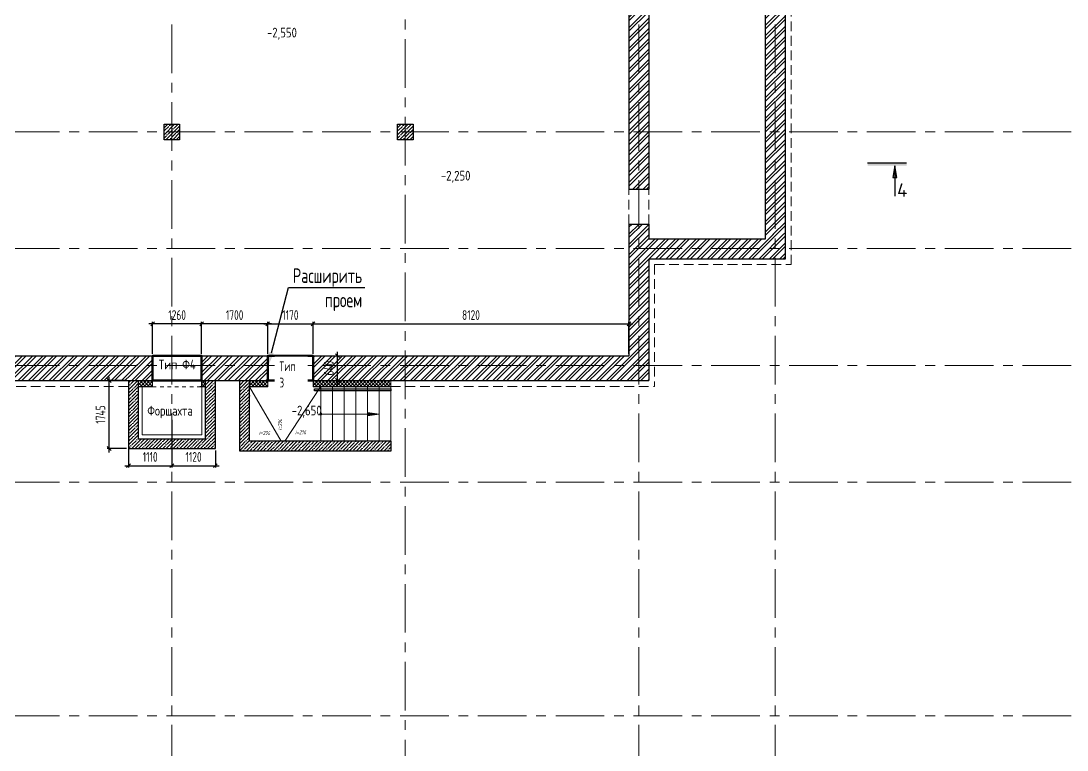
# Model space of a CAD drawing. Header units: millimetres. Extents: x -8428662 to 9409114, y 0 to 249028.
# Drawn here: x -313795 to -286908, y 105692 to 124426 of the extents above; entities that cross this region are included whole.
import ezdxf
from ezdxf import colors
from ezdxf.entities.mleader import LeaderData, LeaderLine
from ezdxf.math import Vec2, Vec3

# ---------------------------------------------------------------- set-up
doc = ezdxf.new("R2010")
doc.units = ezdxf.units.MM
doc.header["$MEASUREMENT"] = 0
for name, pattern in [('CENTER', [2, 1.25, -0.25, 0.25, -0.25]), ('TRATTEGGIATA', [0.75, 0.5, -0.25]), ('Штрих', [6.35, 3.175, -3.175])]:
    doc.linetypes.add(name, pattern=pattern)
doc.layers.get('0').update_dxf_attribs({"color": 250, "lineweight": 9})
for name, color, linetype, lineweight in [('_АР ТЕКСТ', 250, 'Continuous', 25), ('АР_Колонны', 250, 'Continuous', 30), ('АР_Колонны Штрих', 250, 'Continuous', 5), ('АР_Лестницы', 250, 'Continuous', 15), ('АР_Лестницы ограждение', 94, 'Continuous', 25), ('АР_МосжилНии_Стены', 127, 'Continuous', 30), ('АР_Навесной фасад', 147, 'Continuous', 5), ('АР_Оси', 195, 'Continuous', 9), ('АР_Оси размеры', 164, 'Continuous', 9), ('АР_Отметки', 250, 'Continuous', 15), ('АР_Разрезы', 175, 'Continuous', 9), ('АР_Сущ Несущая стена', 216, 'Continuous', 30), ('АР_Штриховка кирпич', 250, 'Continuous', 9), ('АР_Штриховка монолит', 250, 'Continuous', 9), ('Усиление проема', 200, 'Continuous', 50), ('Штриховка', 7, 'Continuous', 5)]:
    doc.layers.add(name, color=color, linetype=linetype, lineweight=lineweight)
doc.layers.add('АР_Таблицы', color=250, linetype='Continuous')
doc.layers.add('Тонкая', color=7, linetype='Continuous')
doc.styles.add('ISOCPEUR', font='isocpeur.ttf', dxfattribs={"width": 0.7})
doc.styles.add('METRO-STYLE', font='isocpeur.ttf', dxfattribs={"width": 0.9, "oblique": 15})
doc.styles.add('Архитект', font='isocpeur.ttf', dxfattribs={"width": 0.8, "oblique": 8})
doc.styles.add('Архитектурный размер', font='isocpeur.ttf', dxfattribs={"width": 0.8, "oblique": 8})
doc.styles.add('ГОСТ 2.304', font='isocpeur.ttf', dxfattribs={"width": 0.7})
doc.dimstyles.new('СПДС', dxfattribs={"dimscale": 100, "dimtxt": 2.5, "dimasz": 2.5, "dimexe": 1.5, "dimexo": 0, "dimgap": 1, "dimtad": 1, "dimdec": 0, "dimrnd": 1, "dimtxsty": 'ГОСТ 2.304', "dimblk": 'OBLIQUE', "dimcen": 2.5, "dimdle": 1.5, "dimadec": 0, "dimazin": 2, "dimtfac": 0.75, "dimtdec": 0, "dimtmove": 1, "dimatfit": 3, "dimfxl": 1, "dimtolj": 1, "dimarcsym": 1})
pattern_1 = [(45, (-1303297.46, 164400.7), (-132.58252, 132.58252), []), (45, (-1303209.07, 164400.7), (-132.58252, 132.58252), [])]
pattern_2 = [(45, (-4745.74, -26.16), (-88.38835, 88.38835), []), (45, (-4657.35, -26.16), (-88.38835, 88.38835), [156.25, -31.25, 0, -31.25])]
pattern_3 = [(45, (-7703.24, -26.16), (-44.194174, 44.194174), []), (135, (-7703.24, -26.16), (-44.194174, -44.194174), [])]

# ---------------------------------------------------------------- blocks, each defined once
blk = doc.blocks.new('_DotSmall')
at = {"color": 0, "linetype": 'ByBlock', "const_width": 0.5}
blk.add_lwpolyline([(-0.0625, 0, 1), (0.0625, 0, 1)], format="xyb", close=True, dxfattribs=at)
blk = doc.blocks.new('A$C60573c2e')
at = {"layer": 'АР_Разрезы', "ltscale": 100}
h = blk.add_hatch(color=5, dxfattribs=at)
h.dxf.hatch_style = 1
h.paths.add_polyline_path([(65884, -9869), (65884, -9799), (66884, -9799), (66884, -9869)])
h.paths.add_polyline_path([(66534, -10170), (66584, -9869), (66584, -10170)])
h.paths.add_polyline_path([(66584, -10170), (66584, -9869), (66634, -10170)])
at = {"layer": 'АР_Разрезы', "color": 5, "lineweight": 25, "ltscale": 100}
for p, q in [((65884, -9799, -2792), (66884, -9799, -2792)), ((66584, -9869, -2792), (66534, -10170, -2792)), ((66634, -10170, -2792), (66584, -9869, -2792)), ((66534, -10170, -2792), (66634, -10170, -2792))]:
    blk.add_line(p, q, dxfattribs=at)
at = {"layer": 'АР_Разрезы', "color": 5, "lineweight": 25, "ltscale": 100, "elevation": -2792}
blk.add_lwpolyline([(66584, -9869), (66584, -10653)], dxfattribs=at)
at = {"layer": 'АР_Разрезы', "color": 5, "lineweight": 25, "ltscale": 100, "insert": (66905, -10319, -2792), "char_height": 350, "width": 583.33, "attachment_point": 3, "style": 'METRO-STYLE'}
blk.add_mtext('{\\Q0;\\W1;4}', dxfattribs=at)
blk = doc.blocks.new('*U21')
h = blk.add_hatch(color=256)
h.dxf.hatch_style = 1
edge = h.paths.add_edge_path()
edge.add_arc((0, 0), 27.6, 359.64, 719.64)
h = blk.add_hatch(color=256)
h.dxf.hatch_style = 1
h.paths.add_polyline_path([(1200, -44), (1200, 44), (1500, 0)])
blk.add_line((1500, 0), (0, 0))
blk.add_lwpolyline([(1200, 44), (1200, -44), (1500, 0), (1200, 44)])
blk.add_circle((0, 0), 27.6)
blk = doc.blocks.new('_Oblique')
at = {"color": 0, "linetype": 'ByBlock', "lineweight": -2}
blk.add_line((-0.5, -0.5), (0.5, 0.5), dxfattribs=at)
blk = doc.blocks.new('*D1510')
at = {"layer": 'АР_Оси размеры', "color": 0, "lineweight": -2, "ltscale": 100, "transparency": 16777216}
for p, q in [((-307453, 115875), (-307453, 116694)), ((-306288, 115875), (-306288, 116694)), ((-307553, 116644), (-306188, 116644))]:
    blk.add_line(p, q, dxfattribs=at)
at = {"layer": 'АР_Оси размеры', "color": 0, "lineweight": -2, "ltscale": 100, "transparency": 16777216, "xscale": 100, "yscale": 100, "zscale": 100, "rotation": 180}
blk.add_blockref('_Oblique', (-307453, 116644), dxfattribs=at)
at = {"layer": 'АР_Оси размеры', "color": 0, "lineweight": -2, "ltscale": 100, "transparency": 16777216, "xscale": 100, "yscale": 100, "zscale": 100}
blk.add_blockref('_Oblique', (-306288, 116644), dxfattribs=at)
at = {"layer": 'АР_Оси размеры', "color": 0, "ltscale": 100, "transparency": 16777216, "insert": (-306870, 116869), "char_height": 250, "attachment_point": 5, "style": 'ГОСТ 2.304'}
blk.add_mtext('\\A1;1170', dxfattribs=at)
blk = doc.blocks.new('*D1511')
at = {"layer": 'АР_Оси размеры', "color": 0, "lineweight": -2, "ltscale": 100, "transparency": 16777216}
for p, q in [((-305656, 115085), (-305656, 115925)), ((-306238, 115825), (-305606, 115825)), ((-306233, 115185), (-305606, 115185))]:
    blk.add_line(p, q, dxfattribs=at)
at = {"layer": 'АР_Оси размеры', "color": 0, "lineweight": -2, "ltscale": 100, "transparency": 16777216, "xscale": 100, "yscale": 100, "zscale": 100}
for p, rotation in [((-305656, 115825), 90), ((-305656, 115185), 270)]:
    blk.add_blockref('_Oblique', p, dxfattribs=dict(at, rotation=rotation))
at = {"layer": 'АР_Оси размеры', "color": 0, "ltscale": 100, "transparency": 16777216, "insert": (-305881, 115505), "char_height": 250, "attachment_point": 5, "rotation": 90, "style": 'ГОСТ 2.304'}
blk.add_mtext('\\A1;640', dxfattribs=at)
blk = doc.blocks.new('*D1520')
at = {"layer": 'АР_Оси размеры', "color": 0, "lineweight": -2, "ltscale": 100, "transparency": 16777216}
for p, q in [((-306288, 115875), (-306288, 116694)), ((-298168, 115875), (-298168, 116694)), ((-306388, 116644), (-298068, 116644))]:
    blk.add_line(p, q, dxfattribs=at)
at = {"layer": 'АР_Оси размеры', "color": 0, "lineweight": -2, "ltscale": 100, "transparency": 16777216, "xscale": 100, "yscale": 100, "zscale": 100, "rotation": 180}
blk.add_blockref('_Oblique', (-306288, 116644), dxfattribs=at)
at = {"layer": 'АР_Оси размеры', "color": 0, "lineweight": -2, "ltscale": 100, "transparency": 16777216, "xscale": 100, "yscale": 100, "zscale": 100}
blk.add_blockref('_Oblique', (-298168, 116644), dxfattribs=at)
at = {"layer": 'АР_Оси размеры', "color": 0, "ltscale": 100, "transparency": 16777216, "insert": (-302228, 116869), "char_height": 250, "attachment_point": 5, "style": 'ГОСТ 2.304'}
blk.add_mtext('\\A1;8120', dxfattribs=at)
blk = doc.blocks.new('*D1528')
at = {"layer": 'АР_Оси размеры', "color": 0, "lineweight": -2, "ltscale": 100, "transparency": 16777216}
for p, q in [((-311078, 115185), (-311576, 115185)), ((-311526, 113341), (-311526, 115285)), ((-311078, 113441), (-311576, 113441))]:
    blk.add_line(p, q, dxfattribs=at)
at = {"layer": 'АР_Оси размеры', "color": 0, "lineweight": -2, "ltscale": 100, "transparency": 16777216, "xscale": 100, "yscale": 100, "zscale": 100}
for p, rotation in [((-311526, 115185), 90), ((-311526, 113441), 270)]:
    blk.add_blockref('_Oblique', p, dxfattribs=dict(at, rotation=rotation))
at = {"layer": 'АР_Оси размеры', "color": 0, "ltscale": 100, "transparency": 16777216, "insert": (-311751, 114313), "char_height": 250, "attachment_point": 5, "rotation": 90, "style": 'ГОСТ 2.304'}
blk.add_mtext('\\A1;1745', dxfattribs=at)
blk = doc.blocks.new('*D1531')
at = {"layer": 'АР_Оси размеры', "color": 0, "lineweight": -2, "ltscale": 100, "transparency": 16777216}
for p, q in [((-311028, 114176), (-311028, 112949)), ((-309918, 113391), (-309918, 112949)), ((-311128, 112999), (-309818, 112999))]:
    blk.add_line(p, q, dxfattribs=at)
at = {"layer": 'АР_Оси размеры', "color": 0, "lineweight": -2, "ltscale": 100, "transparency": 16777216, "xscale": 100, "yscale": 100, "zscale": 100, "rotation": 180}
blk.add_blockref('_Oblique', (-311028, 112999), dxfattribs=at)
at = {"layer": 'АР_Оси размеры', "color": 0, "lineweight": -2, "ltscale": 100, "transparency": 16777216, "xscale": 100, "yscale": 100, "zscale": 100}
blk.add_blockref('_Oblique', (-309918, 112999), dxfattribs=at)
at = {"layer": 'АР_Оси размеры', "color": 0, "ltscale": 100, "transparency": 16777216, "insert": (-310473, 113224), "char_height": 250, "attachment_point": 5, "style": 'ГОСТ 2.304'}
blk.add_mtext('\\A1;1110', dxfattribs=at)
blk = doc.blocks.new('*D1532')
at = {"layer": 'АР_Оси размеры', "color": 0, "lineweight": -2, "ltscale": 100, "transparency": 16777216}
for p, q in [((-309918, 114176), (-309918, 112949)), ((-308798, 113391), (-308798, 112949)), ((-310018, 112999), (-308698, 112999))]:
    blk.add_line(p, q, dxfattribs=at)
at = {"layer": 'АР_Оси размеры', "color": 0, "lineweight": -2, "ltscale": 100, "transparency": 16777216, "xscale": 100, "yscale": 100, "zscale": 100, "rotation": 180}
blk.add_blockref('_Oblique', (-309918, 112999), dxfattribs=at)
at = {"layer": 'АР_Оси размеры', "color": 0, "lineweight": -2, "ltscale": 100, "transparency": 16777216, "xscale": 100, "yscale": 100, "zscale": 100}
blk.add_blockref('_Oblique', (-308798, 112999), dxfattribs=at)
at = {"layer": 'АР_Оси размеры', "color": 0, "ltscale": 100, "transparency": 16777216, "insert": (-309358, 113224), "char_height": 250, "attachment_point": 5, "style": 'ГОСТ 2.304'}
blk.add_mtext('\\A1;1120', dxfattribs=at)
blk = doc.blocks.new('*D1542')
at = {"layer": 'АР_Оси размеры', "color": 0, "lineweight": -2, "ltscale": 100, "transparency": 16777216}
for p, q in [((-309150, 115875), (-309150, 116694)), ((-307453, 115875), (-307453, 116694)), ((-307353, 116644), (-309250, 116644))]:
    blk.add_line(p, q, dxfattribs=at)
at = {"layer": 'АР_Оси размеры', "color": 0, "lineweight": -2, "ltscale": 100, "transparency": 16777216, "xscale": 100, "yscale": 100, "zscale": 100, "rotation": 180}
blk.add_blockref('_Oblique', (-309150, 116644), dxfattribs=at)
at = {"layer": 'АР_Оси размеры', "color": 0, "lineweight": -2, "ltscale": 100, "transparency": 16777216, "xscale": 100, "yscale": 100, "zscale": 100}
blk.add_blockref('_Oblique', (-307453, 116644), dxfattribs=at)
at = {"layer": 'АР_Оси размеры', "color": 0, "ltscale": 100, "transparency": 16777216, "insert": (-308302, 116869), "char_height": 250, "attachment_point": 5, "style": 'ГОСТ 2.304'}
blk.add_mtext('\\A1;1700', dxfattribs=at)
blk = doc.blocks.new('*D1543')
at = {"layer": 'АР_Оси размеры', "color": 0, "lineweight": -2, "ltscale": 100, "transparency": 16777216}
for p, q in [((-310410, 115875), (-310410, 116694)), ((-309150, 115875), (-309150, 116694)), ((-309050, 116644), (-310510, 116644))]:
    blk.add_line(p, q, dxfattribs=at)
at = {"layer": 'АР_Оси размеры', "color": 0, "lineweight": -2, "ltscale": 100, "transparency": 16777216, "xscale": 100, "yscale": 100, "zscale": 100, "rotation": 180}
blk.add_blockref('_Oblique', (-310410, 116644), dxfattribs=at)
at = {"layer": 'АР_Оси размеры', "color": 0, "lineweight": -2, "ltscale": 100, "transparency": 16777216, "xscale": 100, "yscale": 100, "zscale": 100}
blk.add_blockref('_Oblique', (-309150, 116644), dxfattribs=at)
at = {"layer": 'АР_Оси размеры', "color": 0, "ltscale": 100, "transparency": 16777216, "insert": (-309780, 116869), "char_height": 250, "attachment_point": 5, "style": 'ГОСТ 2.304'}
blk.add_mtext('\\A1;1260', dxfattribs=at)

msp = doc.modelspace()

# ---------------------------------------------------------------- hatches: boundary and pattern name
at = {"layer": 'АР_Колонны Штрих', "ltscale": 100}
h = msp.add_hatch(dxfattribs=at)
h.set_pattern_fill('ANSI35', color=256, scale=500)
h.set_pattern_definition([(45, (-1267169.91, 161646), (-88.388348, 88.388348), []), (45, (-1267081.52, 161646), (-88.388348, 88.388348), [156.25, -31.25, 0, -31.25])])
h.paths.add_polyline_path([(-309717.813, 121774.519), (-310117.813, 121774.519), (-310117.813, 121374.519), (-309717.813, 121374.519)])
h = msp.add_hatch(dxfattribs=at)
h.set_pattern_fill('ANSI35', color=256, scale=500)
h.set_pattern_definition([(45, (-1261169.91, 161646), (-88.388348, 88.388348), []), (45, (-1261081.52, 161646), (-88.388348, 88.388348), [156.25, -31.25, 0, -31.25])])
h.paths.add_polyline_path([(-303717.813, 121774.519), (-304117.813, 121774.519), (-304117.813, 121374.519), (-303717.813, 121374.519)])
at = {"layer": 'АР_Штриховка кирпич', "ltscale": 100}
h = msp.add_hatch(dxfattribs=at)
h.set_pattern_fill('ANSI32', color=256, scale=500)
h.set_pattern_definition(pattern_1)
h.paths.add_polyline_path([(-294147.813, 127834.519), (-300732.813, 127834.519), (-300729.813, 127715.606), (-300667.813, 127715.606), (-300667.813, 127324.519), (-298167.813, 127324.519), (-298167.813, 120104.519), (-297657.813, 120104.519), (-297657.813, 127324.012), (-294657.813, 127325.027), (-294657.813, 118935.093), (-294147.813, 118934.078)])
h = msp.add_hatch(dxfattribs=at)
h.set_pattern_fill('ANSI32', color=256, scale=500)
h.set_pattern_definition(pattern_1)
h.paths.add_polyline_path([(-297657.813, 118314.519), (-294147.813, 118314.519), (-294147.813, 118944.519), (-294657.813, 118944.519), (-294657.813, 118824.519), (-297657.813, 118824.519), (-297657.813, 119204.519), (-298167.813, 119204.519), (-298167.813, 115824.519), (-299012.813, 115824.519), (-299012.813, 115184.519), (-297657.813, 115184.519)])
h = msp.add_hatch(dxfattribs=at)
h.set_pattern_fill('ANSI32', color=256, scale=500)
h.set_pattern_definition(pattern_1)
h.paths.add_polyline_path([(-314342.651, 115384.074), (-314342.651, 115184.519), (-310987.663, 115184.519), (-310987.663, 115824.519), (-326865.752, 115824.519), (-326865.752, 115184.519), (-314592.974, 115184.519), (-314592.974, 115384.074)])
h = msp.add_hatch(dxfattribs=at)
h.set_pattern_fill('ANSI32', color=256, scale=500)
h.set_pattern_definition(pattern_1)
h.paths.add_polyline_path([(-310410.313, 115184.519), (-310410.313, 115824.519), (-311012.813, 115824.519), (-311012.813, 115184.519)])
h.paths.add_polyline_path([(-309150.313, 115824.519), (-309150.313, 115184.519), (-307452.813, 115184.519), (-307452.813, 115824.519)])
h = msp.add_hatch(dxfattribs=at)
h.set_pattern_fill('ANSI32', color=256, scale=500)
h.set_pattern_definition(pattern_1)
h.paths.add_polyline_path([(-299005.188, 115824.519), (-306287.813, 115824.519), (-306287.813, 115184.519), (-299005.188, 115184.519)])
at = {"layer": 'АР_Штриховка монолит', "ltscale": 100}
h = msp.add_hatch(dxfattribs=at)
h.set_pattern_fill('ANSI35', color=256, scale=500)
h.set_pattern_definition(pattern_2)
h.paths.add_polyline_path([(-309052.813, 113691.121), (-310782.813, 113691.121), (-310777.813, 115184.519), (-311027.813, 115184.519), (-311027.813, 113441.121), (-308797.813, 113441.121), (-308797.813, 115184.519), (-309047.813, 115184.519)])
h = msp.add_hatch(dxfattribs=at)
h.set_pattern_fill('ANSI35', color=256, scale=500)
h.set_pattern_definition(pattern_2)
h.paths.add_polyline_path([(-307917.059, 113624.519), (-307917.059, 115184.519), (-308167.059, 115184.519), (-308167.059, 113374.519), (-304287.059, 113374.519), (-304287.059, 113624.519)])
at = {"layer": 'Штриховка', "transparency": 33554636}
h = msp.add_hatch(dxfattribs=at)
h.set_pattern_fill('ANSI37', color=256, scale=500)
h.set_pattern_definition(pattern_3)
h.paths.add_polyline_path([(-310410.313, 115184.519), (-310674.559, 115184.519), (-310777.813, 115184.519), (-310777.813, 115034.519), (-310410.313, 115034.519)])
h = msp.add_hatch(dxfattribs=at)
h.set_pattern_fill('ANSI37', color=256, scale=500)
h.set_pattern_definition(pattern_3)
h.paths.add_polyline_path([(-309150.313, 115184.519), (-308936.066, 115184.519), (-309047.813, 115184.519), (-309047.813, 115034.519), (-309150.313, 115034.519)])
h = msp.add_hatch(dxfattribs=at)
h.set_pattern_fill('ANSI37', color=256, scale=500)
h.set_pattern_definition([(45, (-4745.74, -26.16), (-44.194174, 44.194174), []), (135, (-4745.74, -26.16), (-44.194174, -44.194174), [])])
h.paths.add_polyline_path([(-307452.813, 115184.519), (-307717.059, 115184.519), (-307917.059, 115184.519), (-307917.059, 115034.519), (-307452.813, 115034.519)])
h = msp.add_hatch(dxfattribs=at)
h.set_pattern_fill('ANSI37', color=256, scale=500)
h.set_pattern_definition([(45, (-3116.495, -26.16), (-44.194174, 44.194174), []), (135, (-3116.495, -26.16), (-44.194174, -44.194174), [])])
h.paths.add_polyline_path([(-304287.059, 115184.519), (-306087.813, 115184.519), (-306287.813, 115184.519), (-306287.813, 115034.519), (-305947.223, 115034.519), (-304287.059, 115034.519)])

# ---------------------------------------------------------------- linework, layer by layer
at = {"linetype": 'TRATTEGGIATA', "ltscale": 500}
for p, q in [((-293997.813, 118164.519), (-293997.813, 127984.519)), ((-298167.813, 119204.519), (-298167.813, 120104.537)), ((-297657.848, 119204.519), (-297657.848, 120104.537)), ((-297507.813, 118164.519), (-293997.813, 118164.519)), ((-297507.813, 118164.519), (-297507.813, 115034.519)), ((-327038.66, 115034.519), (-311027.813, 115034.519)), ((-304287.059, 115034.519), (-297507.813, 115034.519))]:
    msp.add_line(p, q, dxfattribs=at)
at = {"layer": 'АР_Колонны', "ltscale": 100}
for points in [[(-310117.813, 121774.519), (-309717.813, 121774.519), (-309717.813, 121374.519), (-310117.813, 121374.519)], [(-304117.813, 121774.519), (-303717.813, 121774.519), (-303717.813, 121374.519), (-304117.813, 121374.519)]]:
    msp.add_lwpolyline(points, close=True, dxfattribs=at)
at = {"layer": 'АР_Лестницы', "color": 18, "ltscale": 100, "true_color": 0x000000}
for p, q in [((-304287.059, 113624.519), (-304287.059, 115184.519)), ((-306087.059, 113624.519), (-306087.059, 115024.519)), ((-305787.059, 113624.519), (-305787.059, 115024.519)), ((-305487.059, 113624.519), (-305487.059, 115024.519)), ((-305187.059, 113624.519), (-305187.059, 115024.519)), ((-304887.059, 113624.519), (-304887.059, 115024.519)), ((-304587.059, 113624.519), (-304587.059, 115024.519))]:
    msp.add_line(p, q, dxfattribs=at)
at = {"layer": 'АР_Лестницы ограждение', "color": 18, "ltscale": 100, "true_color": 0x000000}
msp.add_lwpolyline([(-306247.059, 114974.519), (-304287.059, 114974.519), (-304287.059, 114924.519), (-306247.059, 114924.519)], close=True, dxfattribs=at)
at = {"layer": 'АР_МосжилНии_Стены', "ltscale": 100}
for p, q in [((-294147.813, 118644.094), (-294147.813, 127834.519)), ((-298167.813, 127324.519), (-298167.813, 120104.519)), ((-297657.813, 127324.519), (-297657.813, 120104.519)), ((-294657.813, 118824.519), (-294657.813, 127324.519)), ((-298167.813, 120104.519), (-297657.813, 120104.519)), ((-298167.813, 119204.519), (-297657.813, 119204.519)), ((-298167.813, 119204.519), (-298167.813, 115824.519)), ((-297657.813, 119204.519), (-297657.813, 118824.519)), ((-294657.813, 118824.519), (-294657.813, 118944.519)), ((-294147.813, 118314.519), (-294147.813, 118944.519)), ((-297657.813, 118824.519), (-294657.813, 118824.519)), ((-297657.813, 118314.519), (-294147.813, 118314.519)), ((-297657.813, 118314.519), (-297657.813, 115184.519)), ((-326920.42, 115824.519), (-310954.145, 115824.519)), ((-311012.813, 115824.519), (-310410.313, 115824.519)), ((-309200.313, 115824.519), (-307452.813, 115824.519)), ((-307452.813, 115184.519), (-307452.813, 115824.519)), ((-306287.813, 115824.519), (-298795.861, 115824.519)), ((-306287.813, 115184.519), (-306287.813, 115824.519)), ((-299012.813, 115824.519), (-298167.813, 115824.519)), ((-326985.42, 115184.519), (-310532.931, 115184.519)), ((-310721.599, 115184.519), (-310410.313, 115184.519)), ((-309200.313, 115184.519), (-307452.813, 115184.519)), ((-306287.813, 115184.519), (-298730.861, 115184.519)), ((-299077.813, 115184.519), (-297657.813, 115184.519)), ((-304287.059, 113624.519), (-304287.059, 113374.519))]:
    msp.add_line(p, q, dxfattribs=at)
at = {"layer": 'АР_МосжилНии_Стены', "color": 1, "ltscale": 100}
for points in [[(-311027.813, 115184.519), (-311027.813, 113441.121), (-308797.813, 113441.121), (-308797.813, 115184.519)], [(-310777.813, 115184.519), (-310777.813, 113691.121), (-309047.813, 113691.121), (-309047.813, 115184.519)]]:
    msp.add_lwpolyline(points, dxfattribs=at)
at = {"layer": 'АР_МосжилНии_Стены', "ltscale": 100}
for points in [[(-304287.505, 113374.519), (-308167.059, 113374.519), (-308167.059, 115184.519)], [(-304287.059, 113624.519), (-307917.059, 113624.519), (-307917.059, 115184.519)]]:
    msp.add_lwpolyline(points, dxfattribs=at)
at = {"layer": 'АР_Навесной фасад', "ltscale": 100}
for p, q in [((-310410.313, 115184.519), (-310410.313, 115024.519)), ((-309150.313, 115184.519), (-309150.313, 115024.519)), ((-307452.813, 115184.519), (-307452.813, 115024.519)), ((-306287.813, 115184.519), (-306287.813, 115024.519)), ((-310410.313, 115034.519), (-310777.813, 115034.519)), ((-310410.313, 115024.519), (-310777.813, 115024.519)), ((-309200.313, 115034.519), (-309047.813, 115034.519)), ((-309200.313, 115024.519), (-309047.813, 115024.519)), ((-307452.813, 115034.519), (-307917.059, 115034.519)), ((-307452.813, 115024.519), (-307917.059, 115024.519)), ((-304287.059, 115034.519), (-306287.813, 115034.519)), ((-304287.059, 115024.519), (-306287.813, 115024.519))]:
    msp.add_line(p, q, dxfattribs=at)
msp.add_lwpolyline([(-309148.787, 115024.519), (-309147.727, 113792.276), (-310677.898, 113789.967), (-310678.801, 115024.519)], dxfattribs=at)
at = {"layer": 'АР_Оси', "linetype": 'CENTER', "ltscale": 1000}
for p, q in [((-309917.813, 134336.988), (-309917.813, 78604.64)), ((-297917.813, 134336.988), (-297917.813, 78604.64)), ((-294407.813, 134336.988), (-294407.813, 78604.64)), ((-303917.813, 133958.786), (-303917.813, 78226.437)), ((-364051.507, 121574.519), (-280873.105, 121574.519)), ((-364051.507, 118574.519), (-280873.105, 118574.519)), ((-364051.507, 115574.519), (-280873.105, 115574.519)), ((-364051.507, 112574.519), (-280873.105, 112574.519)), ((-364051.507, 106574.519), (-280873.105, 106574.519))]:
    msp.add_line(p, q, dxfattribs=at)
at = {"layer": 'АР_Сущ Несущая стена', "ltscale": 100}
for points in [[(-310410.313, 115824.519), (-310410.313, 115184.519)], [(-309150.313, 115184.519), (-309150.313, 115824.519)]]:
    msp.add_lwpolyline(points, dxfattribs=at)
at = {"layer": 'АР_Сущ Несущая стена', "linetype": 'Штрих', "lineweight": 9, "ltscale": 30}
msp.add_lwpolyline([(-310410.313, 115024.519), (-309150.313, 115024.519), (-309150.313, 115824.519), (-310410.313, 115824.519)], close=True, dxfattribs=at)
at = {"layer": 'Усиление проема', "ltscale": 500}
for points in [[(-310410.313, 115184.519), (-309150.313, 115184.519), (-309150.313, 115824.519), (-310410.313, 115824.519)], [(-307452.813, 115184.519), (-306287.813, 115184.519), (-306287.813, 115824.519), (-307452.813, 115824.519)]]:
    msp.add_lwpolyline(points, close=True, dxfattribs=at)

# ---------------------------------------------------------------- block references
at = {"layer": 'АР_Лестницы', "ltscale": 100}
msp.add_blockref('*U21', (-306087.059, 114324.519), dxfattribs=at)
at = {"layer": 'Тонкая', "color": 31, "ltscale": 100, "true_color": 0xfecc66}
msp.add_blockref('A$C60573c2e', (-357917.813, 130574.519), dxfattribs=at)
msp.add_blockref('A$C60573c2e', (-357917.813, 130574.519), dxfattribs=at)

# ---------------------------------------------------------------- texts
at = {"layer": 'АР_Таблицы', "lineweight": 9, "char_height": 250, "width": 8597.85472, "attachment_point": 1, "style": 'Архитектурный размер'}
for s, insert in [('{\\Q0;Тип Ф4}', (-310253.588, 115723.858)), ('{\\Q0;Форшахта}', (-310547.8, 114535.574))]:
    msp.add_mtext(s, dxfattribs=dict(at, insert=insert))

# ---------------------------------------------------------------- dimensions: what is measured, and where the dimension line sits
at = {"layer": 'АР_Оси размеры', "color": 1, "ltscale": 100}
for base, p1, p2, picture, middle in [((-310410.313, 116644.205), (-309150.313, 115824.519), (-310410.313, 115824.519), '*D1543', (-309780.313, 116869.205)), ((-309917.813, 112998.856), (-311027.813, 114226.121), (-309917.813, 113441.121), '*D1531', (-310472.813, 113223.856)), ((-308797.813, 112998.856), (-309917.813, 114226.121), (-308797.813, 113441.121), '*D1532', (-309357.813, 113223.856))]:
    dim = msp.add_linear_dim(base=base, p1=p1, p2=p2, dimstyle='СПДС', override={"dimasz": 1, "dimexe": 0.5, "dimexo": 0.5, "dimrnd": 5, "dimdle": 1}, dxfattribs=at)
    dim.commit()
    dim.dimension.update_dxf_attribs({"geometry": picture, "text_midpoint": middle})
dim = msp.add_linear_dim(base=(-306287.813, 116644.205), p1=(-307452.813, 115824.519), p2=(-306287.813, 115824.519), text='1170', dimstyle='СПДС', override={"dimasz": 1, "dimexe": 0.5, "dimexo": 0.5, "dimrnd": 5, "dimdle": 1}, dxfattribs=at)
dim.commit()
dim.dimension.update_dxf_attribs({"geometry": '*D1510', "text_midpoint": (-306870.313, 116869.205)})
for base, p1, p2, picture, middle in [((-305655.803, 115824.519), (-306282.813, 115184.519), (-306287.813, 115824.519), '*D1511', (-305880.803, 115504.519)), ((-311526.247, 115184.519), (-311027.813, 113441.121), (-311027.813, 115184.519), '*D1528', (-311751.247, 114312.82))]:
    dim = msp.add_linear_dim(base=base, p1=p1, p2=p2, angle=90, dimstyle='СПДС', override={"dimasz": 1, "dimexe": 0.5, "dimexo": 0.5, "dimrnd": 5, "dimdle": 1}, dxfattribs=at)
    dim.commit()
    dim.dimension.update_dxf_attribs({"geometry": picture, "text_midpoint": middle})

# ---------------------------------------------------------------- leaders
at = {"layer": '_АР ТЕКСТ'}
ml = msp.add_multileader_mtext('Standard', dxfattribs=at)
ml.set_content('{\\W0.8;-2,550}', color=256, style='ISOCPEUR')
ml.set_leader_properties(color=256, linetype='Continuous', lineweight=-1)
ml.set_arrow_properties(name='DOTSMALL')
ml.build(insert=Vec2(0, 0))
ml.multileader.update_dxf_attribs({"has_text_frame": 1, "text_left_attachment_type": 4, "text_right_attachment_type": 4, "dogleg_length": 100, "arrow_head_size": 180})
ctx = ml.context
ctx.base_point, ctx.char_height, ctx.arrow_head_size, ctx.landing_gap_size, ctx.plane_origin = Vec3(-648899.212, 123943.264, -1.962), 250, 180, 50, Vec3(-648418.878, 121699.245, -1.962)
ctx.left_attachment, ctx.right_attachment = 4, 4
notes = []
notes.append((ctx, [(0, (0, 0, 0), (0, 0), (1, 0), 1, [])]))
ctx.mtext.insert, ctx.mtext.width, ctx.mtext.defined_height, ctx.mtext.line_spacing_style, ctx.mtext.flow_direction = Vec3(-648849.212, 124276.597, -1.962), 801.08641, 330.71, 2, 5
ml = msp.add_multileader_mtext('Standard', dxfattribs=at)
ml.set_content('{\\W0.8;-2,550}', color=256, style='ISOCPEUR')
ml.set_leader_properties(color=256, linetype='Continuous', lineweight=-1)
ml.set_arrow_properties(name='DOTSMALL')
ml.build(insert=Vec2(0, 0))
ml.multileader.update_dxf_attribs({"has_text_frame": 1, "text_left_attachment_type": 4, "text_right_attachment_type": 4, "dogleg_length": 100, "arrow_head_size": 180})
ctx = ml.context
ctx.base_point, ctx.char_height, ctx.arrow_head_size, ctx.landing_gap_size, ctx.plane_origin = Vec3(-307521.564, 123917.101, -1.962), 250, 180, 50, Vec3(-307041.231, 121673.082, -1.962)
ctx.left_attachment, ctx.right_attachment = 4, 4
notes.append((ctx, [(0, (0, 0, 0), (0, 0), (1, 0), 1, [])]))
ctx.mtext.insert, ctx.mtext.width, ctx.mtext.defined_height, ctx.mtext.line_spacing_style, ctx.mtext.flow_direction = Vec3(-307471.564, 124250.434, -1.962), 801.08641, 330.71, 2, 5
ml = msp.add_multileader_mtext('Standard', dxfattribs=at)
ml.set_content('{\\W0.8;-2,550}', color=256, style='ISOCPEUR')
ml.set_leader_properties(color=256, linetype='Continuous', lineweight=-1)
ml.set_arrow_properties(name='DOTSMALL')
ml.build(insert=Vec2(0, 0))
ml.multileader.update_dxf_attribs({"has_text_frame": 1, "text_left_attachment_type": 4, "text_right_attachment_type": 4, "dogleg_length": 100, "arrow_head_size": 180})
ctx = ml.context
ctx.base_point, ctx.char_height, ctx.arrow_head_size, ctx.landing_gap_size, ctx.plane_origin = Vec3(-660859.404, 120073.276, -1.962), 250, 180, 50, Vec3(-660379.071, 117829.258, -1.962)
ctx.left_attachment, ctx.right_attachment = 4, 4
notes.append((ctx, [(0, (0, 0, 0), (0, 0), (1, 0), 1, [])]))
ctx.mtext.insert, ctx.mtext.width, ctx.mtext.defined_height, ctx.mtext.line_spacing_style, ctx.mtext.flow_direction = Vec3(-660809.404, 120406.61, -1.962), 801.08641, 330.71, 2, 5
ml = msp.add_multileader_mtext('Standard', dxfattribs=at)
ml.set_content('{\\W0.8;-2,550}', color=256, style='ISOCPEUR')
ml.set_leader_properties(color=256, linetype='Continuous', lineweight=-1)
ml.set_arrow_properties(name='DOTSMALL')
ml.build(insert=Vec2(0, 0))
ml.multileader.update_dxf_attribs({"has_text_frame": 1, "text_left_attachment_type": 4, "text_right_attachment_type": 4, "dogleg_length": 100, "arrow_head_size": 180})
ctx = ml.context
ctx.base_point, ctx.char_height, ctx.arrow_head_size, ctx.landing_gap_size, ctx.plane_origin = Vec3(-319481.757, 120047.113, -1.962), 250, 180, 50, Vec3(-319001.423, 117803.095, -1.962)
ctx.left_attachment, ctx.right_attachment = 4, 4
notes.append((ctx, [(0, (0, 0, 0), (0, 0), (1, 0), 1, [])]))
ctx.mtext.insert, ctx.mtext.width, ctx.mtext.defined_height, ctx.mtext.line_spacing_style, ctx.mtext.flow_direction = Vec3(-319431.757, 120380.447, -1.962), 801.08641, 330.71, 2, 5
at = {"layer": 'АР_Отметки'}
ml = msp.add_multileader_mtext('Standard', dxfattribs=at)
ml.set_content('{\\W0.8;-2,250}', color=256, style='ISOCPEUR')
ml.set_leader_properties(color=256, linetype='Continuous', lineweight=-1)
ml.set_arrow_properties(name='DOTSMALL')
ml.build(insert=Vec2(0, 0))
ml.multileader.update_dxf_attribs({"has_text_frame": 1, "text_left_attachment_type": 4, "text_right_attachment_type": 4, "dogleg_length": 100, "arrow_head_size": 180})
ctx = ml.context
ctx.base_point, ctx.char_height, ctx.arrow_head_size, ctx.landing_gap_size, ctx.plane_origin = Vec3(-643357.009, 128352.859), 250, 180, 50, Vec3(-642978.925, 126878.835)
ctx.left_attachment, ctx.right_attachment = 4, 4
notes.append((ctx, [(0, (0, 0, 0), (0, 0), (1, 0), 1, [])]))
ctx.mtext.insert, ctx.mtext.width, ctx.mtext.defined_height, ctx.mtext.line_spacing_style, ctx.mtext.flow_direction = Vec3(-643307.009, 128686.192), 769.98896, 343.888, 2, 5
ml = msp.add_multileader_mtext('Standard', dxfattribs=at)
ml.set_content('{\\W0.8;-2,250}', color=256, style='ISOCPEUR')
ml.set_leader_properties(color=256, linetype='Continuous', lineweight=-1)
ml.set_arrow_properties(name='DOTSMALL')
ml.build(insert=Vec2(0, 0))
ml.multileader.update_dxf_attribs({"has_text_frame": 1, "text_left_attachment_type": 4, "text_right_attachment_type": 4, "dogleg_length": 100, "arrow_head_size": 180})
ctx = ml.context
ctx.base_point, ctx.char_height, ctx.arrow_head_size, ctx.landing_gap_size, ctx.plane_origin = Vec3(-301979.361, 128326.696), 250, 180, 50, Vec3(-301601.278, 126852.672)
ctx.left_attachment, ctx.right_attachment = 4, 4
notes.append((ctx, [(0, (0, 0, 0), (0, 0), (1, 0), 1, [])]))
ctx.mtext.insert, ctx.mtext.width, ctx.mtext.defined_height, ctx.mtext.line_spacing_style, ctx.mtext.flow_direction = Vec3(-301929.361, 128660.029), 769.98896, 343.888, 2, 5
ml = msp.add_multileader_mtext('Standard', dxfattribs=at)
ml.set_content('{\\W0.8;-2,250}', color=256, style='ISOCPEUR')
ml.set_leader_properties(color=256, linetype='Continuous', lineweight=-1)
ml.set_arrow_properties(name='DOTSMALL')
ml.build(insert=Vec2(0, 0))
ml.multileader.update_dxf_attribs({"has_text_frame": 1, "text_left_attachment_type": 4, "text_right_attachment_type": 4, "dogleg_length": 100, "arrow_head_size": 180})
ctx = ml.context
ctx.base_point, ctx.char_height, ctx.arrow_head_size, ctx.landing_gap_size, ctx.plane_origin = Vec3(-644429.186, 120267.042, 0), 250, 180, 50, Vec3(-649087.695, 116414.735, 0)
ctx.left_attachment, ctx.right_attachment = 4, 4
notes.append((ctx, [(0, (0, 0, 0), (0, 0), (1, 0), 1, [])]))
ctx.mtext.insert, ctx.mtext.width, ctx.mtext.defined_height, ctx.mtext.line_spacing_style, ctx.mtext.flow_direction = Vec3(-644379.186, 120600.375, 0), 769.98896, 343.888, 2, 5
ml = msp.add_multileader_mtext('Standard', dxfattribs=at)
ml.set_content('{\\W0.8;-2,250}', color=256, style='ISOCPEUR')
ml.set_leader_properties(color=256, linetype='Continuous', lineweight=-1)
ml.set_arrow_properties(name='DOTSMALL')
ml.build(insert=Vec2(0, 0))
ml.multileader.update_dxf_attribs({"has_text_frame": 1, "text_left_attachment_type": 4, "text_right_attachment_type": 4, "dogleg_length": 100, "arrow_head_size": 180})
ctx = ml.context
ctx.base_point, ctx.char_height, ctx.arrow_head_size, ctx.landing_gap_size, ctx.plane_origin = Vec3(-303051.538, 120240.879, 0), 250, 180, 50, Vec3(-307710.047, 116388.572, 0)
ctx.left_attachment, ctx.right_attachment = 4, 4
notes.append((ctx, [(0, (0, 0, 0), (0, 0), (1, 0), 1, [])]))
ctx.mtext.insert, ctx.mtext.width, ctx.mtext.defined_height, ctx.mtext.line_spacing_style, ctx.mtext.flow_direction = Vec3(-303001.538, 120574.212, 0), 769.98896, 343.888, 2, 5
ml = msp.add_multileader_mtext('Standard', dxfattribs=at)
ml.set_content('{\\W0.8;-2,250}', color=256, style='ISOCPEUR')
ml.set_leader_properties(color=256, linetype='Continuous', lineweight=-1)
ml.set_arrow_properties(name='DOTSMALL')
ml.build(insert=Vec2(0, 0))
ml.multileader.update_dxf_attribs({"has_text_frame": 1, "text_left_attachment_type": 4, "text_right_attachment_type": 4, "dogleg_length": 100, "arrow_head_size": 180})
ctx = ml.context
ctx.base_point, ctx.char_height, ctx.arrow_head_size, ctx.landing_gap_size, ctx.plane_origin = Vec3(-682250.889, 116985.857, 0), 250, 180, 50, Vec3(-683297.353, 115928.763, 0)
ctx.left_attachment, ctx.right_attachment = 4, 4
notes.append((ctx, [(0, (0, 0, 0), (0, 0), (1, 0), 1, [])]))
ctx.mtext.insert, ctx.mtext.width, ctx.mtext.defined_height, ctx.mtext.line_spacing_style, ctx.mtext.flow_direction = Vec3(-682200.889, 117319.19, 0), 769.98896, 343.888, 2, 5
ml = msp.add_multileader_mtext('Standard', dxfattribs=at)
ml.set_content('{\\W0.8;-2,250}', color=256, style='ISOCPEUR')
ml.set_leader_properties(color=256, linetype='Continuous', lineweight=-1)
ml.set_arrow_properties(name='DOTSMALL')
ml.build(insert=Vec2(0, 0))
ml.multileader.update_dxf_attribs({"has_text_frame": 1, "text_left_attachment_type": 4, "text_right_attachment_type": 4, "dogleg_length": 100, "arrow_head_size": 180})
ctx = ml.context
ctx.base_point, ctx.char_height, ctx.arrow_head_size, ctx.landing_gap_size, ctx.plane_origin = Vec3(-340873.242, 116959.694, 0), 250, 180, 50, Vec3(-341919.705, 115902.6, 0)
ctx.left_attachment, ctx.right_attachment = 4, 4
notes.append((ctx, [(0, (0, 0, 0), (0, 0), (1, 0), 1, [])]))
ctx.mtext.insert, ctx.mtext.width, ctx.mtext.defined_height, ctx.mtext.line_spacing_style, ctx.mtext.flow_direction = Vec3(-340823.242, 117293.027, 0), 769.98896, 343.888, 2, 5
ml = msp.add_multileader_mtext('Standard', dxfattribs=at)
ml.set_content('{\\W0.8;-2,650}', color=256, style='ISOCPEUR')
ml.set_leader_properties(color=256, linetype='Continuous', lineweight=-1)
ml.set_arrow_properties(name='DOTSMALL')
ml.build(insert=Vec2(0, 0))
ml.multileader.update_dxf_attribs({"has_text_frame": 1, "text_left_attachment_type": 4, "text_right_attachment_type": 4, "dogleg_length": 100, "arrow_head_size": 180})
ctx = ml.context
ctx.base_point, ctx.char_height, ctx.arrow_head_size, ctx.landing_gap_size, ctx.plane_origin = Vec3(-648262.889, 114233.667), 250, 180, 50, Vec3(-648459.646, 112502.854)
ctx.left_attachment, ctx.right_attachment = 4, 4
notes.append((ctx, [(0, (0, 0, 0), (0, 0), (1, 0), 1, [])]))
ctx.mtext.insert, ctx.mtext.width, ctx.mtext.defined_height, ctx.mtext.line_spacing_style, ctx.mtext.flow_direction = Vec3(-648212.889, 114567), 881.18578, 430.987, 2, 5
ml = msp.add_multileader_mtext('Standard', dxfattribs=at)
ml.set_content('{\\W0.8;-2,650}', color=256, style='ISOCPEUR')
ml.set_leader_properties(color=256, linetype='Continuous', lineweight=-1)
ml.set_arrow_properties(name='DOTSMALL')
ml.build(insert=Vec2(0, 0))
ml.multileader.update_dxf_attribs({"has_text_frame": 1, "text_left_attachment_type": 4, "text_right_attachment_type": 4, "dogleg_length": 100, "arrow_head_size": 180})
ctx = ml.context
ctx.base_point, ctx.char_height, ctx.arrow_head_size, ctx.landing_gap_size, ctx.plane_origin = Vec3(-306885.242, 114207.504), 250, 180, 50, Vec3(-307081.998, 112476.691)
ctx.left_attachment, ctx.right_attachment = 4, 4
notes.append((ctx, [(0, (0, 0, 0), (0, 0), (1, 0), 1, [])]))
ctx.mtext.insert, ctx.mtext.width, ctx.mtext.defined_height, ctx.mtext.line_spacing_style, ctx.mtext.flow_direction = Vec3(-306835.242, 114540.837), 881.18578, 430.987, 2, 5
at = {"layer": 'Усиление проема', "lineweight": 15, "ltscale": 500}
ml = msp.add_multileader_mtext('Standard', dxfattribs=at)
ml.set_content('Расширить проем', color=256, style='ISOCPEUR')
ml.set_leader_properties()
ml.build(insert=Vec2(0, 0))
ml.multileader.update_dxf_attribs({"text_left_attachment_type": 6, "text_right_attachment_type": 6, "dogleg_length": 100, "arrow_head_size": 375})
ctx = ml.context
ctx.base_point, ctx.char_height, ctx.arrow_head_size, ctx.landing_gap_size, ctx.plane_origin = Vec3(-306795.143, 117580.884), 375, 375, 37.5, Vec3(-268911.907, 108625.759)
ctx.left_attachment, ctx.right_attachment, ctx.text_align_type = 6, 6, 2
notes.append((ctx, [(0, (1, 1, 0), (-306915.798, 117580.884), (1, 0), 120.655, [(1, [(-307452.813, 115537.17)], 0, [])])]))
ctx.mtext.insert, ctx.mtext.width, ctx.mtext.alignment, ctx.mtext.flow_direction = Vec3(-305025.143, 118068.384), 1785.72032, 3, 5
for ctx, leaders in notes:
    for number, flags, end, landing, length, lines in leaders:
        leader = LeaderData()
        leader.index, (leader.has_last_leader_line, leader.has_dogleg_vector, leader.attachment_direction) = number, flags
        leader.last_leader_point, leader.dogleg_vector, leader.dogleg_length = Vec3(end), Vec3(landing), length
        for number, points, colour, breaks in lines:
            line = LeaderLine()
            line.index, line.vertices, line.color, line.breaks = number, Vec3.list(points), colors.encode_raw_color(colour), breaks
            leader.lines.append(line)
        ctx.leaders.append(leader)

# ---------------------------------------------------------------- next in the draw order: texts
at = {"color": 157, "ltscale": 150, "true_color": 0x465c7c, "char_height": 103.5603, "width": 0.6904, "attachment_point": 8, "style": 'Архитект', "bg_fill": 3, "box_fill_scale": 1, "bg_fill_color": 1, "bg_fill_transparency": 0}
for insert, rotation in [((-307082.924, 114051.337, -0.263), 89.9839414), ((-306605.742, 113806.444, -0.38), 359.9839414)]:
    msp.add_mtext('i=2%', dxfattribs=dict(at, insert=insert, rotation=rotation))

# ---------------------------------------------------------------- next in the draw order: linework, layer by layer
at = {"color": 157, "ltscale": 150, "true_color": 0x465c7c}
for points in [[(-307108.398, 113624.519), (-307917.059, 115024.519)], [(-307008.395, 113624.519), (-306095.609, 115024.519)]]:
    msp.add_lwpolyline(points, dxfattribs=at)

# ---------------------------------------------------------------- next in the draw order: texts
at = {"color": 157, "ltscale": 150, "true_color": 0x465c7c, "insert": (-307533.742, 113789.444, -0.38), "char_height": 103.5603, "width": 0.6904, "attachment_point": 8, "rotation": 359.9839414, "style": 'Архитект', "bg_fill": 3, "box_fill_scale": 1, "bg_fill_color": 1, "bg_fill_transparency": 0}
msp.add_mtext('i=2%', dxfattribs=at)
at = {"layer": 'АР_Отметки', "insert": (-307152.251, 115675.444), "char_height": 250, "width": 599.19819, "attachment_point": 1, "style": 'ISOCPEUR', "bg_fill": 2}
msp.add_mtext('Тип 3', dxfattribs=at)

# ---------------------------------------------------------------- next in the draw order: dimensions: what is measured, and where the dimension line sits
at = {"layer": 'АР_Оси размеры', "color": 1, "ltscale": 100}
for base, p1, p2, picture, middle in [((-309150.312793109, 116644.205375464), (-307452.812792731, 115824.519448256), (-309150.312793109, 115824.519446246), '*D1542', (-308301.56279292, 116869.205375464)), ((-298167.813, 116644.205), (-306287.813, 115824.519), (-298167.813, 115824.519), '*D1520', (-302227.813, 116869.205))]:
    dim = msp.add_linear_dim(base=base, p1=p1, p2=p2, dimstyle='СПДС', override={"dimasz": 1, "dimexe": 0.5, "dimexo": 0.5, "dimrnd": 5, "dimdle": 1}, dxfattribs=at)
    dim.commit()
    dim.dimension.update_dxf_attribs({"geometry": picture, "text_midpoint": middle})

doc.saveas('drawing.dxf')
